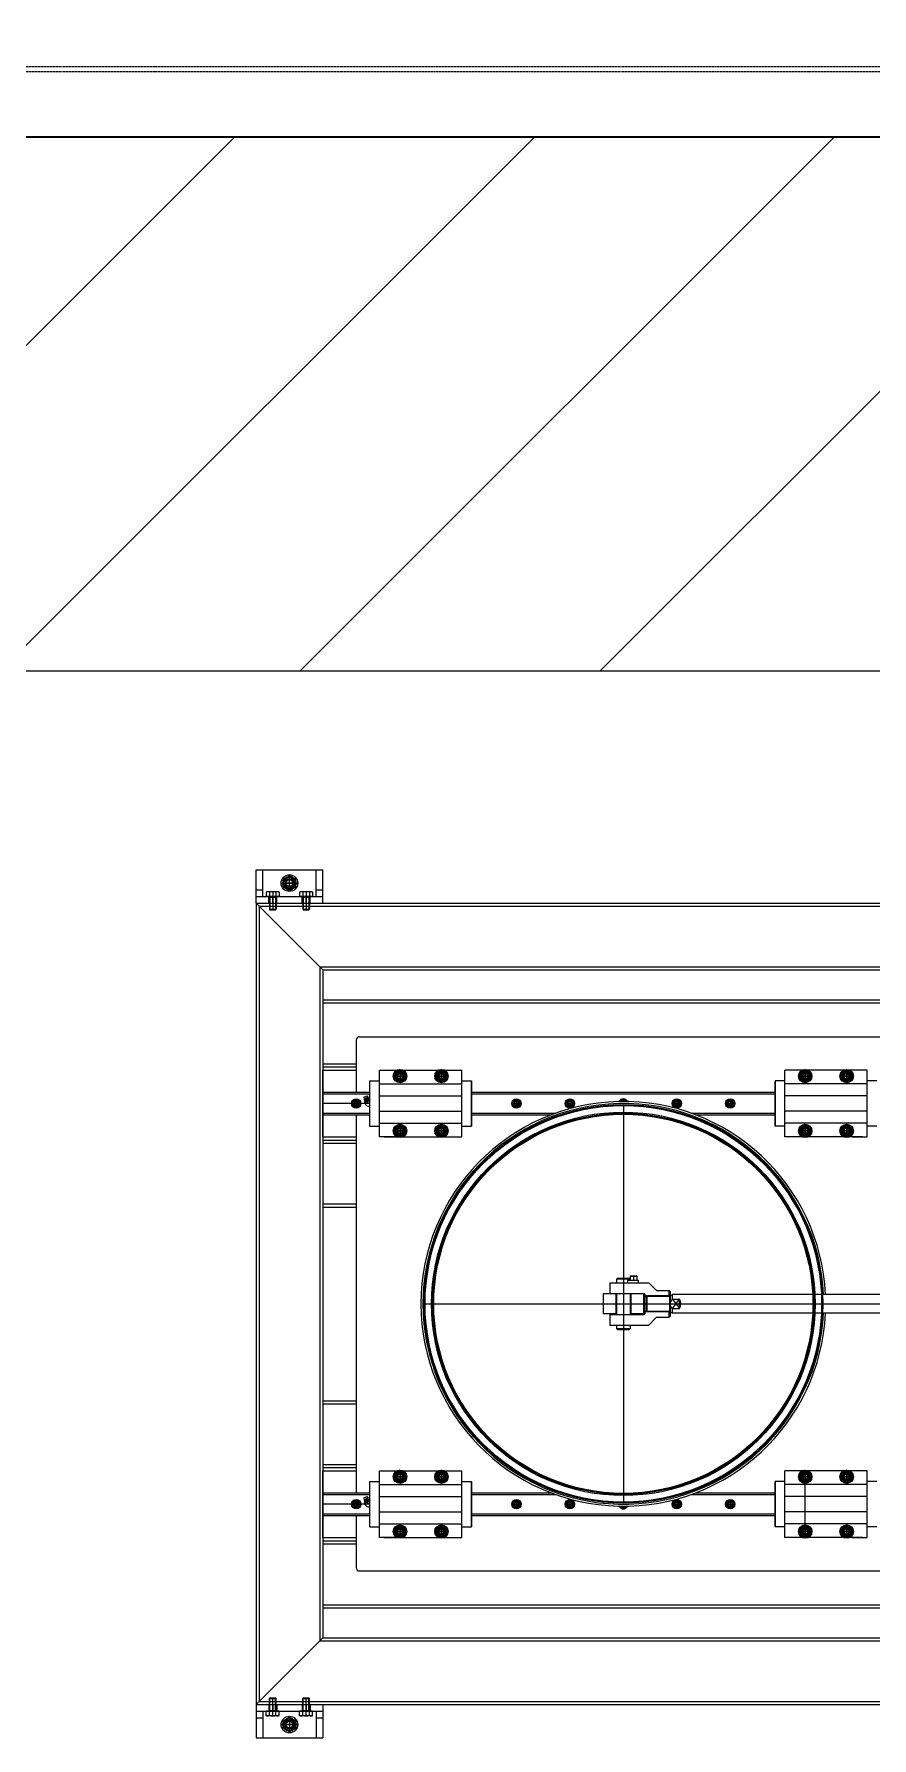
# Model space of a CAD drawing. Header units: millimetres. Extents: x 4133871 to 4440428, y -545651 to -495191.
# Drawn here: x 4156087 to 4157341, y -518444 to -515893 of the extents above; entities that cross this region are included whole.
import ezdxf

# ---------------------------------------------------------------- set-up
doc = ezdxf.new("R2010")
doc.units = ezdxf.units.MM
doc.header["$LTSCALE"] = 60
doc.linetypes.add('HIDDEN', pattern=[0.375, 0.25, -0.125])
doc.layers.add('1', color=7, linetype='Continuous')
doc.layers.add('EQUIPMENT', color=6, linetype='Continuous')

# ---------------------------------------------------------------- blocks, each defined once
blk = doc.blocks.new('EQ')
at = {"layer": 'EQUIPMENT', "color": 253}
for p, q in [((-12255, 20006.5), (-12155, 20006.5)), ((-12255, 19956.5), (-12255, 20006.5)), ((-12245, 19966.5), (-12245, 20006.5)), ((-12165, 19966.5), (-12165, 20006.5)), ((-12155, 19956.5), (-12155, 20006.5)), ((-12255, 19976.5), (-12245, 19976.5)), ((-12217.5, 19986.5), (-12192.5, 19986.5)), ((-12194, 19986.5), (-12216, 19986.5)), ((-12215, 19986.5), (-12195, 19986.5)), ((-12205, 19997.5, 0), (-12214.5, 19992, 0)), ((-12214.5, 19992, 0), (-12214.5, 19981, 0)), ((-12195.5, 19986.5), (-12214.5, 19986.5)), ((-12214.5, 19981, 0), (-12205, 19975.5, 0)), ((-12212, 19986.5), (-12198, 19986.5)), ((-12205, 19974), (-12205, 19999)), ((-12205, 19975.5), (-12205, 19997.5)), ((-12195.5, 19992, 0), (-12205, 19997.5, 0)), ((-12205, 19976.5), (-12205, 19996.5)), ((-12205, 19976.5), (-12205, 19996.5)), ((-12205, 19977), (-12205, 19996)), ((-12205, 19979.5), (-12205, 19993.5)), ((-12205, 19975.5, 0), (-12195.5, 19981, 0)), ((-12195.5, 19981, 0), (-12195.5, 19992, 0)), ((-12165, 19976.5), (-12155, 19976.5)), ((-12255, 19966.5), (-12155, 19966.5)), ((-12255, 19956.5), (-8955, 19956.5)), ((-12255, 19956.5), (-12255, 18756.5)), ((-12255, 19956.5), (-12155, 19856.5)), ((-12255, 19956.5), (-12155, 19956.5)), ((-12250.5, 19952), (-11155, 19952)), ((-12250.5, 19952), (-12250.5, 18761)), ((-12238.5, 19973.5), (-12239.8, 19972.7)), ((-12239.8, 19972.7), (-12239.8, 19966.5)), ((-12220.2, 19966.5), (-12239.8, 19966.5)), ((-12221.5, 19973.5), (-12238.5, 19973.5)), ((-12236, 19956.5), (-12236, 19966.5)), ((-12235, 19966.5), (-12235, 19947.3)), ((-12234.2, 19965.2), (-12235, 19966.5)), ((-12235, 19965.2), (-12225, 19965.2)), ((-12235, 19956.5), (-12235, 19952)), ((-12234.9, 19972.7), (-12234.9, 19966.5)), ((-12234.2, 19965.2), (-12234.2, 19946.5)), ((-12234.2, 19956.5), (-12234.2, 19952)), ((-12230, 19973.5), (-12230, 19946.5)), ((-12230, 19956.5), (-12230, 19966.5)), ((-12230, 19956.5), (-12230, 19952)), ((-12225.8, 19965.2), (-12225.8, 19946.5)), ((-12225.8, 19956.5), (-12225.8, 19952)), ((-12225.7, 19965.2), (-12225, 19966.5)), ((-12225.1, 19972.7), (-12225.1, 19966.5)), ((-12225, 19966.5), (-12225, 19947.3)), ((-12225, 19962.1), (-12225, 19962.1)), ((-12225, 19956.5), (-12225, 19952)), ((-12225, 19955.4), (-12225, 19955.4)), ((-12224, 19956.5), (-12224, 19966.5)), ((-12221.5, 19973.5), (-12220.2, 19972.7)), ((-12220.2, 19972.7), (-12220.2, 19966.5)), ((-12188.5, 19973.5), (-12189.8, 19972.7)), ((-12189.8, 19972.7), (-12189.8, 19966.5)), ((-12170.2, 19966.5), (-12189.8, 19966.5)), ((-12171.5, 19973.5), (-12188.5, 19973.5)), ((-12186, 19956.5), (-12186, 19966.5)), ((-12185, 19966.5), (-12185, 19947.3)), ((-12184.2, 19965.2), (-12185, 19966.5)), ((-12185, 19965.2), (-12175, 19965.2)), ((-12185, 19956.5), (-12185, 19952)), ((-12184.9, 19972.7), (-12184.9, 19966.5)), ((-12184.2, 19965.2), (-12184.2, 19946.5)), ((-12184.2, 19956.5), (-12184.2, 19952)), ((-12180, 19973.5), (-12180, 19946.5)), ((-12180, 19956.5), (-12180, 19966.5)), ((-12180, 19956.5), (-12180, 19952)), ((-12175.8, 19965.2), (-12175.8, 19946.5)), ((-12175.8, 19956.5), (-12175.8, 19952)), ((-12175.7, 19965.2), (-12175, 19966.5)), ((-12175.1, 19972.7), (-12175.1, 19966.5)), ((-12175, 19966.5), (-12175, 19947.3)), ((-12175, 19962.1), (-12175, 19962.1)), ((-12175, 19956.5), (-12175, 19952)), ((-12175, 19955.4), (-12175, 19955.4)), ((-12174, 19956.5), (-12174, 19966.5)), ((-12171.5, 19973.5), (-12170.2, 19972.7)), ((-12170.2, 19972.7), (-12170.2, 19966.5)), ((-12235, 19947.3), (-12234.2, 19946.5)), ((-12235, 19947.3), (-12225, 19947.3)), ((-12234.2, 19946.5), (-12225.8, 19946.5)), ((-12225, 19947.3), (-12225.8, 19946.5)), ((-12185, 19947.3), (-12184.2, 19946.5)), ((-12185, 19947.3), (-12175, 19947.3)), ((-12184.2, 19946.5), (-12175.8, 19946.5)), ((-12175, 19947.3), (-12175.8, 19946.5)), ((-12159.5, 19861), (-11155, 19861)), ((-12159.5, 19861), (-12159.5, 18852)), ((-12155, 19856.5), (-11155, 19856.5)), ((-12155, 19856.5), (-12155, 18856.5)), ((-12155, 19811.5), (-11145, 19811.5)), ((-12155, 19807), (-11145, 19807)), ((-12105, 19751.5), (-12105, 19673.5)), ((-12100, 19756.5), (-11310, 19756.5)), ((-12155, 19716), (-12105, 19716)), ((-12155, 19711.5), (-12105, 19711.5)), ((-12155, 19606.5), (-12155, 19706.5)), ((-12155, 19706.5), (-12105, 19706.5)), ((-12069.9, 19706.5), (-11946.9, 19706.5)), ((-12069.9, 19606.5), (-12069.9, 19706.5)), ((-12049.4, 19697.5), (-12029.4, 19697.5)), ((-12047.9, 19697.5), (-12030.9, 19697.5)), ((-12032.9, 19697.5), (-12045.9, 19697.5)), ((-12044.4, 19697.5), (-12034.4, 19697.5)), ((-12041.7, 19701.5), (-12044, 19697.5)), ((-12044, 19697.5), (-12041.7, 19693.5)), ((-12037.1, 19701.5), (-12041.7, 19701.5)), ((-12039.4, 19687.5), (-12039.4, 19707.5)), ((-12039.4, 19689), (-12039.4, 19706)), ((-12039.4, 19704), (-12039.4, 19691)), ((-12039.4, 19702.5), (-12039.4, 19692.5)), ((-12034.8, 19697.5), (-12037.1, 19701.5)), ((-12037.1, 19693.5), (-12034.8, 19697.5)), ((-11987.4, 19697.5), (-11967.4, 19697.5)), ((-11985.9, 19697.5), (-11968.9, 19697.5)), ((-11970.9, 19697.5), (-11983.9, 19697.5)), ((-11982.4, 19697.5), (-11972.4, 19697.5)), ((-11979.7, 19701.5), (-11982, 19697.5)), ((-11982, 19697.5), (-11979.7, 19693.5)), ((-11975.1, 19701.5), (-11979.7, 19701.5)), ((-11977.4, 19687.5), (-11977.4, 19707.5)), ((-11977.4, 19689), (-11977.4, 19706)), ((-11977.4, 19704), (-11977.4, 19691)), ((-11977.4, 19702.5), (-11977.4, 19692.5)), ((-11972.8, 19697.5), (-11975.1, 19701.5)), ((-11975.1, 19693.5), (-11972.8, 19697.5)), ((-11946.9, 19606.5), (-11946.9, 19706.5)), ((-11340.1, 19706.5), (-11463.1, 19706.5)), ((-11463.1, 19606.5), (-11463.1, 19706.5)), ((-11442.6, 19697.5), (-11422.6, 19697.5)), ((-11441.1, 19697.5), (-11424.1, 19697.5)), ((-11426.1, 19697.5), (-11439.1, 19697.5)), ((-11437.6, 19697.5), (-11427.6, 19697.5)), ((-11434.9, 19701.5), (-11437.2, 19697.5)), ((-11437.2, 19697.5), (-11434.9, 19693.5)), ((-11430.3, 19701.5), (-11434.9, 19701.5)), ((-11432.6, 19687.5), (-11432.6, 19707.5)), ((-11432.6, 19689), (-11432.6, 19706)), ((-11432.6, 19704), (-11432.6, 19691)), ((-11432.6, 19702.5), (-11432.6, 19692.5)), ((-11428, 19697.5), (-11430.3, 19701.5)), ((-11430.3, 19693.5), (-11428, 19697.5)), ((-11380.6, 19697.5), (-11360.6, 19697.5)), ((-11379.1, 19697.5), (-11362.1, 19697.5)), ((-11364.1, 19697.5), (-11377.1, 19697.5)), ((-11375.6, 19697.5), (-11365.6, 19697.5)), ((-11372.9, 19701.5), (-11375.2, 19697.5)), ((-11375.2, 19697.5), (-11372.9, 19693.5)), ((-11368.3, 19701.5), (-11372.9, 19701.5)), ((-11370.6, 19687.5), (-11370.6, 19707.5)), ((-11370.6, 19689), (-11370.6, 19706)), ((-11370.6, 19704), (-11370.6, 19691)), ((-11370.6, 19702.5), (-11370.6, 19692.5)), ((-11366, 19697.5), (-11368.3, 19701.5)), ((-11368.3, 19693.5), (-11366, 19697.5)), ((-11340.1, 19606.5), (-11340.1, 19706.5)), ((-12155, 19673.5), (-12084.4, 19673.5)), ((-12155, 19670.8), (-12084.4, 19670.8)), ((-12084.4, 19690.5), (-12069.9, 19690.5)), ((-12084.4, 19622.5), (-12084.4, 19690.5)), ((-12069.9, 19686), (-11946.9, 19686)), ((-12041.7, 19693.5), (-12037.1, 19693.5)), ((-12039.4, 19689), (-12039.4, 19691)), ((-11979.7, 19693.5), (-11975.1, 19693.5)), ((-11977.4, 19689), (-11977.4, 19691)), ((-11946.9, 19690.5), (-11932.4, 19690.5)), ((-11932.4, 19690.5), (-11932.4, 19622.5)), ((-11932.4, 19622.5), (-11932.4, 19690.5)), ((-11932.4, 19673.5), (-11477.6, 19673.5)), ((-11932.4, 19670.8), (-11477.6, 19670.8)), ((-11477.6, 19690.5), (-11477.6, 19622.5)), ((-11477.6, 19622.5), (-11477.6, 19690.5)), ((-11463.1, 19690.5), (-11477.6, 19690.5)), ((-11340.1, 19686), (-11463.1, 19686)), ((-11434.9, 19693.5), (-11430.3, 19693.5)), ((-11432.6, 19689), (-11432.6, 19691)), ((-11372.9, 19693.5), (-11368.3, 19693.5)), ((-11370.6, 19689), (-11370.6, 19691)), ((-11325.6, 19690.5), (-11340.1, 19690.5)), ((-12084.4, 19656.5), (-12155, 19656.5)), ((-12111.5, 19656.5), (-12098.5, 19656.5)), ((-12105, 19660), (-12108, 19658.2)), ((-12108, 19658.2), (-12108, 19654.8)), ((-12108, 19654.8), (-12105, 19653)), ((-12105, 19663.5), (-12105, 19649.5)), ((-12105, 19663), (-12105, 19650)), ((-12102, 19658.2), (-12105, 19660)), ((-12105, 19653), (-12102, 19654.8)), ((-12102, 19654.8), (-12102, 19658.2)), ((-12093.4, 19666), (-12089, 19667.8)), ((-12093.4, 19666), (-12093.2, 19663.2)), ((-12093.2, 19663.2), (-12087.1, 19665.7)), ((-12092.5, 19659.5), (-12092.1, 19658.5)), ((-12092.5, 19659.5), (-12092.1, 19658.5)), ((-12092.3, 19660.2), (-12085.7, 19662.9)), ((-12092.1, 19661.8), (-12086.9, 19663.9)), ((-12090.7, 19654.5), (-12092.1, 19658.5)), ((-12092.1, 19658.5), (-12091.3, 19658.1)), ((-12090.4, 19658.5), (-12091.3, 19658.1)), ((-12091.2, 19666.9), (-12086.9, 19656.5)), ((-12090.9, 19660.8), (-12090, 19658.7)), ((-12090.4, 19658.5), (-12084.9, 19660.8)), ((-12089, 19667.8), (-12087.1, 19665.7)), ((-12087.2, 19652.5), (-12084.4, 19652.5)), ((-12087.1, 19662.3), (-12086.2, 19660.2)), ((-12084.4, 19656.5, 92807.8), (-12086.9, 19656.5, 92807.8)), ((-12085.6, 19660.5), (-12084.4, 19660.5)), ((-12085, 19662.5), (-12084.6, 19661.5)), ((-12084.6, 19661.5), (-12084.9, 19660.8)), ((-12069.9, 19668), (-11946.9, 19668)), ((-12069.9, 19645), (-11946.9, 19645)), ((-11871.5, 19656.5), (-11858.5, 19656.5)), ((-11865, 19660), (-11868, 19658.2)), ((-11868, 19658.2), (-11868, 19654.8)), ((-11868, 19654.8), (-11865, 19653)), ((-11865, 19663.5), (-11865, 19649.5)), ((-11865, 19663), (-11865, 19650)), ((-11862, 19658.2), (-11865, 19660)), ((-11865, 19653), (-11862, 19654.8)), ((-11862, 19654.8), (-11862, 19658.2)), ((-11791.5, 19656.5), (-11778.5, 19656.5)), ((-11785, 19660), (-11788, 19658.2)), ((-11788, 19658.2), (-11788, 19654.8)), ((-11788, 19654.8), (-11785, 19653)), ((-11785, 19663.5), (-11785, 19649.5)), ((-11785, 19663), (-11785, 19650)), ((-11782, 19658.2), (-11785, 19660)), ((-11785, 19653), (-11782, 19654.8)), ((-11782, 19654.8), (-11782, 19658.2)), ((-11705, 19663.5), (-11705, 19661.5)), ((-11705, 19663), (-11705, 19659.5)), ((-11705, 19655), (-11705, 19058)), ((-11631.5, 19656.5), (-11618.5, 19656.5)), ((-11625, 19660), (-11628, 19658.2)), ((-11628, 19658.2), (-11628, 19654.8)), ((-11628, 19654.8), (-11625, 19653)), ((-11625, 19663.5), (-11625, 19649.5)), ((-11625, 19663), (-11625, 19650)), ((-11622, 19658.2), (-11625, 19660)), ((-11625, 19653), (-11622, 19654.8)), ((-11622, 19654.8), (-11622, 19658.2)), ((-11551.5, 19656.5), (-11538.5, 19656.5)), ((-11545, 19660), (-11548, 19658.2)), ((-11548, 19658.2), (-11548, 19654.8)), ((-11548, 19654.8), (-11545, 19653)), ((-11545, 19663.5), (-11545, 19649.5)), ((-11545, 19663), (-11545, 19650)), ((-11542, 19658.2), (-11545, 19660)), ((-11545, 19653), (-11542, 19654.8)), ((-11542, 19654.8), (-11542, 19658.2)), ((-11340.1, 19668), (-11463.1, 19668)), ((-11340.1, 19645), (-11463.1, 19645)), ((-12155, 19642.2), (-12084.4, 19642.2)), ((-12155, 19639.5), (-12084.4, 19639.5)), ((-12105, 19639.5), (-12105, 19073.5)), ((-12084.4, 19622.5), (-12069.9, 19622.5)), ((-12069.9, 19627), (-11946.9, 19627)), ((-12041.7, 19619.5), (-12044, 19615.5)), ((-12037.1, 19619.5), (-12041.7, 19619.5)), ((-12039.4, 19605.5), (-12039.4, 19625.5)), ((-12039.4, 19607), (-12039.4, 19624)), ((-12039.4, 19622), (-12039.4, 19609)), ((-12039.4, 19620.5), (-12039.4, 19610.5)), ((-12034.8, 19615.5), (-12037.1, 19619.5)), ((-11979.7, 19619.5), (-11982, 19615.5)), ((-11975.1, 19619.5), (-11979.7, 19619.5)), ((-11977.4, 19605.5), (-11977.4, 19625.5)), ((-11977.4, 19607), (-11977.4, 19624)), ((-11977.4, 19622), (-11977.4, 19609)), ((-11977.4, 19620.5), (-11977.4, 19610.5)), ((-11972.8, 19615.5), (-11975.1, 19619.5)), ((-11946.9, 19622.5), (-11932.4, 19622.5)), ((-11932.4, 19642.2), (-11805.9, 19642.2)), ((-11932.4, 19639.5), (-11813.3, 19639.5)), ((-11604.1, 19642.2), (-11477.6, 19642.2)), ((-11596.7, 19639.5), (-11477.6, 19639.5)), ((-11463.1, 19622.5), (-11477.6, 19622.5)), ((-11340.1, 19627), (-11463.1, 19627)), ((-11434.9, 19619.5), (-11437.2, 19615.5)), ((-11430.3, 19619.5), (-11434.9, 19619.5)), ((-11432.6, 19605.5), (-11432.6, 19625.5)), ((-11432.6, 19607), (-11432.6, 19624)), ((-11432.6, 19622), (-11432.6, 19609)), ((-11432.6, 19620.5), (-11432.6, 19610.5)), ((-11428, 19615.5), (-11430.3, 19619.5)), ((-11372.9, 19619.5), (-11375.2, 19615.5)), ((-11368.3, 19619.5), (-11372.9, 19619.5)), ((-11370.6, 19605.5), (-11370.6, 19625.5)), ((-11370.6, 19607), (-11370.6, 19624)), ((-11370.6, 19622), (-11370.6, 19609)), ((-11370.6, 19620.5), (-11370.6, 19610.5)), ((-11366, 19615.5), (-11368.3, 19619.5)), ((-11325.6, 19622.5), (-11340.1, 19622.5)), ((-12155, 19606.5), (-12105, 19606.5)), ((-12155, 19601.5), (-12105, 19601.5)), ((-12155, 19597), (-12105, 19597)), ((-12047.4, 19606.5), (-12069.9, 19606.5)), ((-12063.1, 19606.5), (-11946.9, 19606.5)), ((-12049.4, 19615.5), (-12029.4, 19615.5)), ((-12047.9, 19615.5), (-12030.9, 19615.5)), ((-12032.9, 19615.5), (-12045.9, 19615.5)), ((-12044.4, 19615.5), (-12034.4, 19615.5)), ((-12044, 19615.5), (-12041.7, 19611.5)), ((-12041.7, 19611.5), (-12037.1, 19611.5)), ((-12039.4, 19607), (-12039.4, 19609)), ((-12037.1, 19611.5), (-12034.8, 19615.5)), ((-11987.4, 19615.5), (-11967.4, 19615.5)), ((-11985.9, 19615.5), (-11968.9, 19615.5)), ((-11970.9, 19615.5), (-11983.9, 19615.5)), ((-11982.4, 19615.5), (-11972.4, 19615.5)), ((-11982, 19615.5), (-11979.7, 19611.5)), ((-11979.7, 19611.5), (-11975.1, 19611.5)), ((-11977.4, 19607), (-11977.4, 19609)), ((-11975.1, 19611.5), (-11972.8, 19615.5)), ((-11346.9, 19606.5), (-11463.1, 19606.5)), ((-11442.6, 19615.5), (-11422.6, 19615.5)), ((-11441.1, 19615.5), (-11424.1, 19615.5)), ((-11426.1, 19615.5), (-11439.1, 19615.5)), ((-11437.6, 19615.5), (-11427.6, 19615.5)), ((-11437.2, 19615.5), (-11434.9, 19611.5)), ((-11434.9, 19611.5), (-11430.3, 19611.5)), ((-11432.6, 19607), (-11432.6, 19609)), ((-11430.3, 19611.5), (-11428, 19615.5)), ((-11380.6, 19615.5), (-11360.6, 19615.5)), ((-11379.1, 19615.5), (-11362.1, 19615.5)), ((-11364.1, 19615.5), (-11377.1, 19615.5)), ((-11375.6, 19615.5), (-11365.6, 19615.5)), ((-11375.2, 19615.5), (-11372.9, 19611.5)), ((-11372.9, 19611.5), (-11368.3, 19611.5)), ((-11370.6, 19607), (-11370.6, 19609)), ((-11368.3, 19611.5), (-11366, 19615.5)), ((-11362.6, 19606.5), (-11340.1, 19606.5)), ((-12155, 19506), (-12105, 19506)), ((-12155, 19501.5), (-12105, 19501.5)), ((-11715, 19393.2), (-11713.5, 19394.7)), ((-11715, 19393.2), (-11715, 19388.2)), ((-11695, 19393.2), (-11715, 19393.2)), ((-11713.5, 19394.7), (-11696.5, 19394.7)), ((-11705, 19394.7), (-11705, 19318.2)), ((-11699, 19392.2), (-11683, 19392.2)), ((-11699, 19392.2), (-11699, 19388.2)), ((-11696.5, 19394.7), (-11695, 19393.2)), ((-11695, 19397.8), (-11694.3, 19398.2)), ((-11695, 19397.8), (-11695, 19392.2)), ((-11695, 19397.8), (-11685, 19397.8)), ((-11695, 19393.2), (-11695, 19392.2)), ((-11694.3, 19398.2), (-11685.7, 19398.2)), ((-11690, 19398.2), (-11690, 19392.2)), ((-11685, 19397.8), (-11685.7, 19398.2)), ((-11685, 19397.8), (-11685, 19392.2)), ((-11683, 19392.2), (-11683, 19388.2)), ((-11735, 19371.5), (-11735, 19341.5)), ((-11715, 19371.5), (-11735, 19371.5)), ((-11725, 19388.2), (-11725, 19372.2)), ((-11725, 19388.2), (-11667, 19388.2)), ((-11725, 19372.2), (-11674, 19372.2)), ((-11716, 19371.5), (-11716, 19341.5)), ((-11715, 19372.2), (-11715, 19340.7)), ((-11695, 19372.2), (-11695, 19340.7)), ((-11675, 19371.5), (-11695, 19371.5)), ((-11694, 19371.5), (-11694, 19341.5)), ((-11675, 19371.5), (-11675, 19341.5)), ((-11673, 19371.2), (-11674, 19372.2)), ((-11673, 19371.2), (-11673, 19341.7)), ((-11635, 19368.5), (-11673, 19368.5)), ((-11635.4, 19367.7), (-11673, 19367.7)), ((-11670, 19367.7), (-11669.2, 19368.5)), ((-11670, 19345.2), (-11670, 19367.7)), ((-11669.2, 19344.5), (-11669.2, 19368.5)), ((-11667, 19388.2), (-11655.2, 19376.5)), ((-11655.2, 19376.5), (-11636.5, 19376.5)), ((-11636.5, 19376.5), (-11635, 19375)), ((-11636.5, 19368.5), (-11636.5, 19376.5)), ((-11635.4, 19367.7), (-11635, 19368.5)), ((-11635.4, 19345.2), (-11635.4, 19367.7)), ((-11635, 19375), (-11635, 19338)), ((-11635, 19368.5), (-11631.5, 19370.5)), ((-11635, 19344.5), (-11635, 19368.5)), ((-11142.5, 19370.5), (-11631.5, 19370.5)), ((-11631.5, 19363.7), (-11631.5, 19370.5)), ((-12003.5, 19356.5), (-11406.5, 19356.5)), ((-11715, 19341.5), (-11735, 19341.5)), ((-11725, 19340.7), (-11674, 19340.7)), ((-11725, 19340.7), (-11725, 19324.7)), ((-11675, 19341.5), (-11695, 19341.5)), ((-11674, 19340.7), (-11673, 19341.7)), ((-11635.4, 19345.2), (-11673, 19345.2)), ((-11635, 19344.5), (-11673, 19344.5)), ((-11670, 19356.5), (-11142.5, 19356.5)), ((-11670, 19345.2), (-11669.2, 19344.5)), ((-11636.5, 19336.5), (-11636.5, 19344.5)), ((-11635, 19344.5), (-11635.4, 19345.2)), ((-11635, 19344.5), (-11631.5, 19342.5)), ((-11631.5, 19363.7), (-11621, 19363.7)), ((-11631.5, 19349.3), (-11621, 19363.7)), ((-11631.5, 19363.7), (-11621, 19349.3)), ((-11631.5, 19342.5), (-11631.5, 19349.3)), ((-11631.5, 19349.3), (-11621, 19349.3)), ((-11142.5, 19342.5), (-11631.5, 19342.5)), ((-11621, 19349.3), (-11621, 19363.7)), ((-11725, 19324.7), (-11667, 19324.7)), ((-11715, 19324.7), (-11715, 19319.7)), ((-11715, 19319.7), (-11713.5, 19318.2)), ((-11715, 19319.7), (-11695, 19319.7)), ((-11713.5, 19318.2), (-11696.5, 19318.2)), ((-11696.5, 19318.2), (-11695, 19319.7)), ((-11695, 19324.7), (-11695, 19319.7)), ((-11667, 19324.7), (-11655.2, 19336.5)), ((-11655.2, 19336.5), (-11636.5, 19336.5)), ((-11635, 19338), (-11636.5, 19336.5)), ((-12155, 19211.5), (-12105, 19211.5)), ((-12155, 19207), (-12105, 19207)), ((-12155, 19116), (-12105, 19116)), ((-12155, 19111.5), (-12105, 19111.5)), ((-12155, 19006.5), (-12155, 19106.5)), ((-12155, 19106.5), (-12105, 19106.5)), ((-12084.4, 19090.5), (-12069.9, 19090.5)), ((-12084.4, 19022.5), (-12084.4, 19090.5)), ((-12069.9, 19106.5), (-11946.9, 19106.5)), ((-12069.9, 19006.5), (-12069.9, 19106.5)), ((-12069.9, 19086), (-11946.9, 19086)), ((-12049.4, 19097.5), (-12029.4, 19097.5)), ((-12047.9, 19097.5), (-12030.9, 19097.5)), ((-12032.9, 19097.5), (-12045.9, 19097.5)), ((-12044.4, 19097.5), (-12034.4, 19097.5)), ((-12041.7, 19101.5), (-12044, 19097.5)), ((-12044, 19097.5), (-12041.7, 19093.5)), ((-12037.1, 19101.5), (-12041.7, 19101.5)), ((-12041.7, 19093.5), (-12037.1, 19093.5)), ((-12039.4, 19087.5), (-12039.4, 19107.5)), ((-12039.4, 19089), (-12039.4, 19106)), ((-12039.4, 19104), (-12039.4, 19091)), ((-12039.4, 19102.5), (-12039.4, 19092.5)), ((-12039.4, 19089), (-12039.4, 19091)), ((-12034.8, 19097.5), (-12037.1, 19101.5)), ((-12037.1, 19093.5), (-12034.8, 19097.5)), ((-11987.4, 19097.5), (-11967.4, 19097.5)), ((-11985.9, 19097.5), (-11968.9, 19097.5)), ((-11970.9, 19097.5), (-11983.9, 19097.5)), ((-11982.4, 19097.5), (-11972.4, 19097.5)), ((-11979.7, 19101.5), (-11982, 19097.5)), ((-11982, 19097.5), (-11979.7, 19093.5)), ((-11975.1, 19101.5), (-11979.7, 19101.5)), ((-11979.7, 19093.5), (-11975.1, 19093.5)), ((-11977.4, 19087.5), (-11977.4, 19107.5)), ((-11977.4, 19089), (-11977.4, 19106)), ((-11977.4, 19104), (-11977.4, 19091)), ((-11977.4, 19102.5), (-11977.4, 19092.5)), ((-11977.4, 19089), (-11977.4, 19091)), ((-11972.8, 19097.5), (-11975.1, 19101.5)), ((-11975.1, 19093.5), (-11972.8, 19097.5)), ((-11946.9, 19006.5), (-11946.9, 19106.5)), ((-11946.9, 19090.5), (-11932.4, 19090.5)), ((-11932.4, 19090.5), (-11932.4, 19022.5)), ((-11932.4, 19022.5), (-11932.4, 19090.5)), ((-11477.6, 19090.5), (-11477.6, 19022.5)), ((-11477.6, 19022.5), (-11477.6, 19090.5)), ((-11463.1, 19090.5), (-11477.6, 19090.5)), ((-11340.1, 19106.5), (-11463.1, 19106.5)), ((-11463.1, 19006.5), (-11463.1, 19106.5)), ((-11340.1, 19086), (-11463.1, 19086)), ((-11442.6, 19097.5), (-11422.6, 19097.5)), ((-11441.1, 19097.5), (-11424.1, 19097.5)), ((-11426.1, 19097.5), (-11439.1, 19097.5)), ((-11437.6, 19097.5), (-11427.6, 19097.5)), ((-11434.9, 19101.5), (-11437.2, 19097.5)), ((-11437.2, 19097.5), (-11434.9, 19093.5)), ((-11430.3, 19101.5), (-11434.9, 19101.5)), ((-11434.9, 19093.5), (-11430.3, 19093.5)), ((-11432.6, 19087.5), (-11432.6, 19107.5)), ((-11432.6, 19089), (-11432.6, 19106)), ((-11432.6, 19104), (-11432.6, 19091)), ((-11432.6, 19102.5), (-11432.6, 19092.5)), ((-11432.6, 19015.5), (-11432.6, 19097.5)), ((-11432.6, 19089), (-11432.6, 19091)), ((-11428, 19097.5), (-11430.3, 19101.5)), ((-11430.3, 19093.5), (-11428, 19097.5)), ((-11380.6, 19097.5), (-11360.6, 19097.5)), ((-11379.1, 19097.5), (-11362.1, 19097.5)), ((-11364.1, 19097.5), (-11377.1, 19097.5)), ((-11375.6, 19097.5), (-11365.6, 19097.5)), ((-11372.9, 19101.5), (-11375.2, 19097.5)), ((-11375.2, 19097.5), (-11372.9, 19093.5)), ((-11368.3, 19101.5), (-11372.9, 19101.5)), ((-11372.9, 19093.5), (-11368.3, 19093.5)), ((-11370.6, 19087.5), (-11370.6, 19107.5)), ((-11370.6, 19089), (-11370.6, 19106)), ((-11370.6, 19104), (-11370.6, 19091)), ((-11370.6, 19102.5), (-11370.6, 19092.5)), ((-11370.6, 19089), (-11370.6, 19091)), ((-11366, 19097.5), (-11368.3, 19101.5)), ((-11368.3, 19093.5), (-11366, 19097.5)), ((-11340.1, 19006.5), (-11340.1, 19106.5)), ((-11325.6, 19090.5), (-11340.1, 19090.5)), ((-12155, 19073.5), (-12084.4, 19073.5)), ((-12155, 19070.8), (-12084.4, 19070.8)), ((-12105, 19060), (-12108, 19058.2)), ((-12108, 19058.2), (-12108, 19054.8)), ((-12105, 19063.5), (-12105, 19049.5)), ((-12105, 19063), (-12105, 19050)), ((-12102, 19058.2), (-12105, 19060)), ((-12102, 19054.8), (-12102, 19058.2)), ((-12093.4, 19066), (-12089, 19067.8)), ((-12093.4, 19066), (-12093.2, 19063.2)), ((-12093.2, 19063.2), (-12087.1, 19065.7)), ((-12092.5, 19059.5), (-12092.1, 19058.5)), ((-12092.5, 19059.5), (-12092.1, 19058.5)), ((-12092.3, 19060.2), (-12085.7, 19062.9)), ((-12092.1, 19061.8), (-12086.9, 19063.9)), ((-12090.7, 19054.5), (-12092.1, 19058.5)), ((-12092.1, 19058.5), (-12091.3, 19058.1)), ((-12090.4, 19058.5), (-12091.3, 19058.1)), ((-12091.2, 19066.9), (-12086.9, 19056.5)), ((-12090.9, 19060.8), (-12090, 19058.7)), ((-12090.4, 19058.5), (-12084.9, 19060.8)), ((-12089, 19067.8), (-12087.1, 19065.7)), ((-12087.1, 19062.3), (-12086.2, 19060.2)), ((-12085.6, 19060.5), (-12084.4, 19060.5)), ((-12085, 19062.5), (-12084.6, 19061.5)), ((-12084.6, 19061.5), (-12084.9, 19060.8)), ((-12069.9, 19068), (-11946.9, 19068)), ((-11932.4, 19073.5), (-11813.3, 19073.5)), ((-11932.4, 19070.8), (-11805.9, 19070.8)), ((-11865, 19060), (-11868, 19058.2)), ((-11868, 19058.2), (-11868, 19054.8)), ((-11865, 19063.5), (-11865, 19049.5)), ((-11865, 19063), (-11865, 19050)), ((-11862, 19058.2), (-11865, 19060)), ((-11862, 19054.8), (-11862, 19058.2)), ((-11785, 19060), (-11788, 19058.2)), ((-11788, 19058.2), (-11788, 19054.8)), ((-11785, 19063.5), (-11785, 19049.5)), ((-11785, 19063), (-11785, 19050)), ((-11782, 19058.2), (-11785, 19060)), ((-11782, 19054.8), (-11782, 19058.2)), ((-11625, 19060), (-11628, 19058.2)), ((-11628, 19058.2), (-11628, 19054.8)), ((-11625, 19063.5), (-11625, 19049.5)), ((-11625, 19063), (-11625, 19050)), ((-11622, 19058.2), (-11625, 19060)), ((-11622, 19054.8), (-11622, 19058.2)), ((-11604.1, 19070.8), (-11477.6, 19070.8)), ((-11596.7, 19073.5), (-11477.6, 19073.5)), ((-11545, 19060), (-11548, 19058.2)), ((-11548, 19058.2), (-11548, 19054.8)), ((-11545, 19063.5), (-11545, 19049.5)), ((-11545, 19063), (-11545, 19050)), ((-11542, 19058.2), (-11545, 19060)), ((-11542, 19054.8), (-11542, 19058.2)), ((-11340.1, 19068), (-11463.1, 19068)), ((-12084.4, 19056.5), (-12155, 19056.5)), ((-12155, 19042.2), (-12084.4, 19042.2)), ((-12155, 19039.5), (-12084.4, 19039.5)), ((-12111.5, 19056.5), (-12098.5, 19056.5)), ((-12108, 19054.8), (-12105, 19053)), ((-12105, 19053), (-12102, 19054.8)), ((-12105, 19039.5), (-12105, 18961.5)), ((-12087.2, 19052.5), (-12084.4, 19052.5)), ((-12084.4, 19056.5, 92807.8), (-12086.9, 19056.5, 92807.8)), ((-12069.9, 19045), (-11946.9, 19045)), ((-11932.4, 19042.2), (-11477.6, 19042.2)), ((-11932.4, 19039.5), (-11477.6, 19039.5)), ((-11871.5, 19056.5), (-11858.5, 19056.5)), ((-11868, 19054.8), (-11865, 19053)), ((-11865, 19053), (-11862, 19054.8)), ((-11791.5, 19056.5), (-11778.5, 19056.5)), ((-11788, 19054.8), (-11785, 19053)), ((-11785, 19053), (-11782, 19054.8)), ((-11705, 19053.5), (-11705, 19049.5)), ((-11705, 19053.5), (-11705, 19050)), ((-11631.5, 19056.5), (-11618.5, 19056.5)), ((-11628, 19054.8), (-11625, 19053)), ((-11625, 19053), (-11622, 19054.8)), ((-11551.5, 19056.5), (-11538.5, 19056.5)), ((-11548, 19054.8), (-11545, 19053)), ((-11545, 19053), (-11542, 19054.8)), ((-11340.1, 19045), (-11463.1, 19045)), ((-12084.4, 19022.5), (-12069.9, 19022.5)), ((-12069.9, 19027), (-11946.9, 19027)), ((-12049.4, 19015.5), (-12029.4, 19015.5)), ((-12047.9, 19015.5), (-12030.9, 19015.5)), ((-12032.9, 19015.5), (-12045.9, 19015.5)), ((-12044.4, 19015.5), (-12034.4, 19015.5)), ((-12041.7, 19019.5), (-12044, 19015.5)), ((-12044, 19015.5), (-12041.7, 19011.5)), ((-12037.1, 19019.5), (-12041.7, 19019.5)), ((-12041.7, 19011.5), (-12037.1, 19011.5)), ((-12039.4, 19005.5), (-12039.4, 19025.5)), ((-12039.4, 19007), (-12039.4, 19024)), ((-12039.4, 19022), (-12039.4, 19009)), ((-12039.4, 19020.5), (-12039.4, 19010.5)), ((-12039.4, 19007), (-12039.4, 19009)), ((-12034.8, 19015.5), (-12037.1, 19019.5)), ((-12037.1, 19011.5), (-12034.8, 19015.5)), ((-11987.4, 19015.5), (-11967.4, 19015.5)), ((-11985.9, 19015.5), (-11968.9, 19015.5)), ((-11970.9, 19015.5), (-11983.9, 19015.5)), ((-11982.4, 19015.5), (-11972.4, 19015.5)), ((-11979.7, 19019.5), (-11982, 19015.5)), ((-11982, 19015.5), (-11979.7, 19011.5)), ((-11975.1, 19019.5), (-11979.7, 19019.5)), ((-11979.7, 19011.5), (-11975.1, 19011.5)), ((-11977.4, 19005.5), (-11977.4, 19025.5)), ((-11977.4, 19007), (-11977.4, 19024)), ((-11977.4, 19022), (-11977.4, 19009)), ((-11977.4, 19020.5), (-11977.4, 19010.5)), ((-11977.4, 19007), (-11977.4, 19009)), ((-11972.8, 19015.5), (-11975.1, 19019.5)), ((-11975.1, 19011.5), (-11972.8, 19015.5)), ((-11946.9, 19022.5), (-11932.4, 19022.5)), ((-11463.1, 19022.5), (-11477.6, 19022.5)), ((-11340.1, 19027), (-11463.1, 19027)), ((-11442.6, 19015.5), (-11422.6, 19015.5)), ((-11441.1, 19015.5), (-11424.1, 19015.5)), ((-11426.1, 19015.5), (-11439.1, 19015.5)), ((-11437.6, 19015.5), (-11427.6, 19015.5)), ((-11434.9, 19019.5), (-11437.2, 19015.5)), ((-11437.2, 19015.5), (-11434.9, 19011.5)), ((-11430.3, 19019.5), (-11434.9, 19019.5)), ((-11434.9, 19011.5), (-11430.3, 19011.5)), ((-11432.6, 19005.5), (-11432.6, 19025.5)), ((-11432.6, 19007), (-11432.6, 19024)), ((-11432.6, 19022), (-11432.6, 19009)), ((-11432.6, 19020.5), (-11432.6, 19010.5)), ((-11432.6, 19007), (-11432.6, 19009)), ((-11428, 19015.5), (-11430.3, 19019.5)), ((-11430.3, 19011.5), (-11428, 19015.5)), ((-11380.6, 19015.5), (-11360.6, 19015.5)), ((-11379.1, 19015.5), (-11362.1, 19015.5)), ((-11364.1, 19015.5), (-11377.1, 19015.5)), ((-11375.6, 19015.5), (-11365.6, 19015.5)), ((-11372.9, 19019.5), (-11375.2, 19015.5)), ((-11375.2, 19015.5), (-11372.9, 19011.5)), ((-11368.3, 19019.5), (-11372.9, 19019.5)), ((-11372.9, 19011.5), (-11368.3, 19011.5)), ((-11370.6, 19005.5), (-11370.6, 19025.5)), ((-11370.6, 19007), (-11370.6, 19024)), ((-11370.6, 19022), (-11370.6, 19009)), ((-11370.6, 19020.5), (-11370.6, 19010.5)), ((-11370.6, 19007), (-11370.6, 19009)), ((-11366, 19015.5), (-11368.3, 19019.5)), ((-11368.3, 19011.5), (-11366, 19015.5)), ((-11325.6, 19022.5), (-11340.1, 19022.5)), ((-12155, 19006.5), (-12105, 19006.5)), ((-12155, 19001.5), (-12105, 19001.5)), ((-12155, 18997), (-12105, 18997)), ((-12047.4, 19006.5), (-12069.9, 19006.5)), ((-12063.1, 19006.5), (-11946.9, 19006.5)), ((-11346.9, 19006.5), (-11463.1, 19006.5)), ((-11362.6, 19006.5), (-11340.1, 19006.5)), ((-12100, 18956.5), (-11310, 18956.5)), ((-12155, 18906), (-11145, 18906)), ((-12155, 18901.5), (-11145, 18901.5)), ((-12255, 18756.5), (-12155, 18856.5)), ((-12155, 18856.5), (-11155, 18856.5)), ((-12159.5, 18852), (-11155, 18852)), ((-12255, 18756.5), (-8955, 18756.5)), ((-12255, 18756.5), (-12155, 18756.5)), ((-12255, 18756.5), (-12255, 18706.5)), ((-12250.5, 18761), (-11155, 18761)), ((-12236, 18756.5), (-12236, 18746.5)), ((-12235, 18765.7), (-12234.2, 18766.5)), ((-12235, 18746.5), (-12235, 18765.7)), ((-12235, 18765.7), (-12225, 18765.7)), ((-12235, 18756.5), (-12235, 18761)), ((-12234.2, 18747.8), (-12234.2, 18766.5)), ((-12234.2, 18766.5), (-12225.8, 18766.5)), ((-12234.2, 18756.5), (-12234.2, 18761)), ((-12230, 18739.5), (-12230, 18766.5)), ((-12230, 18756.5), (-12230, 18761)), ((-12230, 18756.5), (-12230, 18746.5)), ((-12225.8, 18747.8), (-12225.8, 18766.5)), ((-12225, 18765.7), (-12225.8, 18766.5)), ((-12225.8, 18756.5), (-12225.8, 18761)), ((-12225, 18746.5), (-12225, 18765.7)), ((-12225, 18756.5), (-12225, 18761)), ((-12225, 18757.6), (-12225, 18757.6)), ((-12224, 18756.5), (-12224, 18746.5)), ((-12186, 18756.5), (-12186, 18746.5)), ((-12185, 18765.7), (-12184.2, 18766.5)), ((-12185, 18746.5), (-12185, 18765.7)), ((-12185, 18765.7), (-12175, 18765.7)), ((-12185, 18756.5), (-12185, 18761)), ((-12184.2, 18747.8), (-12184.2, 18766.5)), ((-12184.2, 18766.5), (-12175.8, 18766.5)), ((-12184.2, 18756.5), (-12184.2, 18761)), ((-12180, 18739.5), (-12180, 18766.5)), ((-12180, 18756.5), (-12180, 18761)), ((-12180, 18756.5), (-12180, 18746.5)), ((-12175.8, 18747.8), (-12175.8, 18766.5)), ((-12175, 18765.7), (-12175.8, 18766.5)), ((-12175.8, 18756.5), (-12175.8, 18761)), ((-12175, 18746.5), (-12175, 18765.7)), ((-12175, 18756.5), (-12175, 18761)), ((-12175, 18757.6), (-12175, 18757.6)), ((-12174, 18756.5), (-12174, 18746.5)), ((-12155, 18756.5), (-12155, 18706.5)), ((-12255, 18746.5), (-12155, 18746.5)), ((-12255, 18736.5), (-12245, 18736.5)), ((-12245, 18746.5), (-12245, 18706.5)), ((-12220.2, 18746.5), (-12239.8, 18746.5)), ((-12239.8, 18740.3), (-12239.8, 18746.5)), ((-12238.5, 18739.5), (-12239.8, 18740.3)), ((-12221.5, 18739.5), (-12238.5, 18739.5)), ((-12234.2, 18747.8), (-12235, 18746.5)), ((-12235, 18747.8), (-12225, 18747.8)), ((-12234.9, 18740.3), (-12234.9, 18746.5)), ((-12225.7, 18747.8), (-12225, 18746.5)), ((-12225.1, 18740.3), (-12225.1, 18746.5)), ((-12225, 18750.9), (-12225, 18750.9)), ((-12221.5, 18739.5), (-12220.2, 18740.3)), ((-12220.2, 18740.3), (-12220.2, 18746.5)), ((-12217.5, 18726.5), (-12192.5, 18726.5)), ((-12194, 18726.5), (-12216, 18726.5)), ((-12215, 18726.5), (-12195, 18726.5)), ((-12214.5, 18732, 0), (-12205, 18737.5, 0)), ((-12214.5, 18721, 0), (-12214.5, 18732, 0)), ((-12195.5, 18726.5), (-12214.5, 18726.5)), ((-12212, 18726.5), (-12198, 18726.5)), ((-12205, 18739), (-12205, 18714)), ((-12205, 18737.5), (-12205, 18715.5)), ((-12205, 18737.5, 0), (-12195.5, 18732, 0)), ((-12205, 18736.5), (-12205, 18716.5)), ((-12205, 18736.5), (-12205, 18716.5)), ((-12205, 18736), (-12205, 18717)), ((-12205, 18733.5), (-12205, 18719.5)), ((-12195.5, 18732, 0), (-12195.5, 18721, 0)), ((-12170.2, 18746.5), (-12189.8, 18746.5)), ((-12189.8, 18740.3), (-12189.8, 18746.5)), ((-12188.5, 18739.5), (-12189.8, 18740.3)), ((-12171.5, 18739.5), (-12188.5, 18739.5)), ((-12184.2, 18747.8), (-12185, 18746.5)), ((-12185, 18747.8), (-12175, 18747.8)), ((-12184.9, 18740.3), (-12184.9, 18746.5)), ((-12175.7, 18747.8), (-12175, 18746.5)), ((-12175.1, 18740.3), (-12175.1, 18746.5)), ((-12175, 18750.9), (-12175, 18750.9)), ((-12171.5, 18739.5), (-12170.2, 18740.3)), ((-12170.2, 18740.3), (-12170.2, 18746.5)), ((-12165, 18746.5), (-12165, 18706.5)), ((-12165, 18736.5), (-12155, 18736.5)), ((-12255, 18706.5), (-12155, 18706.5)), ((-12205, 18715.5, 0), (-12214.5, 18721, 0)), ((-12195.5, 18721, 0), (-12205, 18715.5, 0))]:
    blk.add_line(p, q, dxfattribs=at)
for centre, radius in [((-12205, 19986.5, 0), 12.5), ((-12205, 19986.5), 10), ((-12205, 19986.5, 0), 10), ((-12205, 19986.5, 0), 8.5), ((-12205, 19986.5, 0), 6.5), ((-12205, 19986.5, 0), 5.05), ((-12039.4, 19697.5), 10), ((-12039.4, 19697.5), 8.5), ((-12039.4, 19697.5), 8), ((-12039.4, 19697.5), 7), ((-12039.4, 19697.5), 5.5), ((-12039.4, 19697.5), 5), ((-12039.4, 19697.5), 5), ((-12039.4, 19697.5), 4), ((-11977.4, 19697.5), 10), ((-11977.4, 19697.5), 8.5), ((-11977.4, 19697.5), 8), ((-11977.4, 19697.5), 7), ((-11977.4, 19697.5), 5.5), ((-11977.4, 19697.5), 5), ((-11977.4, 19697.5), 5), ((-11977.4, 19697.5), 4), ((-11432.6, 19697.5), 10), ((-11432.6, 19697.5), 8.5), ((-11432.6, 19697.5), 8), ((-11432.6, 19697.5), 7), ((-11432.6, 19697.5), 5.5), ((-11432.6, 19697.5), 5), ((-11432.6, 19697.5), 5), ((-11432.6, 19697.5), 4), ((-11370.6, 19697.5), 10), ((-11370.6, 19697.5), 8.5), ((-11370.6, 19697.5), 8), ((-11370.6, 19697.5), 7), ((-11370.6, 19697.5), 5.5), ((-11370.6, 19697.5), 5), ((-11370.6, 19697.5), 5), ((-11370.6, 19697.5), 4), ((-12105, 19656.5), 7), ((-12105, 19656.5), 6.5), ((-12105, 19656.5), 5.7), ((-12105, 19656.5), 4.5), ((-12105, 19656.5), 3), ((-11705, 19356.5), 298.5), ((-11705, 19356.5), 296.9), ((-11865, 19656.5), 7), ((-11865, 19656.5), 6.5), ((-11865, 19656.5), 5.7), ((-11865, 19656.5), 4.5), ((-11865, 19656.5), 3), ((-11785, 19656.5), 7), ((-11785, 19656.5), 6.5), ((-11785, 19656.5), 5.7), ((-11785, 19656.5), 4.5), ((-11785, 19656.5), 3), ((-11625, 19656.5), 7), ((-11625, 19656.5), 6.5), ((-11625, 19656.5), 5.7), ((-11625, 19656.5), 4.5), ((-11625, 19656.5), 3), ((-11545, 19656.5), 7), ((-11545, 19656.5), 6.5), ((-11545, 19656.5), 5.7), ((-11545, 19656.5), 4.5), ((-11545, 19656.5), 3), ((-12039.4, 19615.5), 10), ((-12039.4, 19615.5), 8.5), ((-12039.4, 19615.5), 8), ((-12039.4, 19615.5), 7), ((-12039.4, 19615.5), 5.5), ((-12039.4, 19615.5), 5), ((-12039.4, 19615.5), 5), ((-12039.4, 19615.5), 4), ((-11705, 19356.5), 287.1), ((-11705, 19356.5), 285.5), ((-11705, 19356.5), 283.9), ((-11977.4, 19615.5), 10), ((-11977.4, 19615.5), 8.5), ((-11977.4, 19615.5), 8), ((-11977.4, 19615.5), 7), ((-11977.4, 19615.5), 5.5), ((-11977.4, 19615.5), 5), ((-11977.4, 19615.5), 5), ((-11977.4, 19615.5), 4), ((-11432.6, 19615.5), 10), ((-11432.6, 19615.5), 8.5), ((-11432.6, 19615.5), 8), ((-11432.6, 19615.5), 7), ((-11432.6, 19615.5), 5.5), ((-11432.6, 19615.5), 5), ((-11432.6, 19615.5), 5), ((-11432.6, 19615.5), 4), ((-11370.6, 19615.5), 10), ((-11370.6, 19615.5), 8.5), ((-11370.6, 19615.5), 8), ((-11370.6, 19615.5), 7), ((-11370.6, 19615.5), 5.5), ((-11370.6, 19615.5), 5), ((-11370.6, 19615.5), 5), ((-11370.6, 19615.5), 4), ((-12039.4, 19097.5), 10), ((-12039.4, 19097.5), 8.5), ((-12039.4, 19097.5), 8), ((-12039.4, 19097.5), 7), ((-12039.4, 19097.5), 5.5), ((-12039.4, 19097.5), 5), ((-12039.4, 19097.5), 5), ((-12039.4, 19097.5), 4), ((-11977.4, 19097.5), 10), ((-11977.4, 19097.5), 8.5), ((-11977.4, 19097.5), 8), ((-11977.4, 19097.5), 7), ((-11977.4, 19097.5), 5.5), ((-11977.4, 19097.5), 5), ((-11977.4, 19097.5), 5), ((-11977.4, 19097.5), 4), ((-11432.6, 19097.5), 10), ((-11432.6, 19097.5), 8.5), ((-11432.6, 19097.5), 8), ((-11432.6, 19097.5), 7), ((-11432.6, 19097.5), 5.5), ((-11432.6, 19097.5), 5), ((-11432.6, 19097.5), 5), ((-11432.6, 19097.5), 4), ((-11370.6, 19097.5), 10), ((-11370.6, 19097.5), 8.5), ((-11370.6, 19097.5), 8), ((-11370.6, 19097.5), 7), ((-11370.6, 19097.5), 5.5), ((-11370.6, 19097.5), 5), ((-11370.6, 19097.5), 5), ((-11370.6, 19097.5), 4), ((-12105, 19056.5), 7), ((-12105, 19056.5), 6.5), ((-12105, 19056.5), 5.7), ((-12105, 19056.5), 4.5), ((-12105, 19056.5), 3), ((-11865, 19056.5), 7), ((-11865, 19056.5), 6.5), ((-11865, 19056.5), 5.7), ((-11865, 19056.5), 4.5), ((-11865, 19056.5), 3), ((-11785, 19056.5), 7), ((-11785, 19056.5), 6.5), ((-11785, 19056.5), 5.7), ((-11785, 19056.5), 4.5), ((-11785, 19056.5), 3), ((-11625, 19056.5), 7), ((-11625, 19056.5), 6.5), ((-11625, 19056.5), 5.7), ((-11625, 19056.5), 4.5), ((-11625, 19056.5), 3), ((-11545, 19056.5), 7), ((-11545, 19056.5), 6.5), ((-11545, 19056.5), 5.7), ((-11545, 19056.5), 4.5), ((-11545, 19056.5), 3), ((-12039.4, 19015.5), 10), ((-12039.4, 19015.5), 8.5), ((-12039.4, 19015.5), 8), ((-12039.4, 19015.5), 7), ((-12039.4, 19015.5), 5.5), ((-12039.4, 19015.5), 5), ((-12039.4, 19015.5), 5), ((-12039.4, 19015.5), 4), ((-11977.4, 19015.5), 10), ((-11977.4, 19015.5), 8.5), ((-11977.4, 19015.5), 8), ((-11977.4, 19015.5), 7), ((-11977.4, 19015.5), 5.5), ((-11977.4, 19015.5), 5), ((-11977.4, 19015.5), 5), ((-11977.4, 19015.5), 4), ((-11432.6, 19015.5), 10), ((-11432.6, 19015.5), 8.5), ((-11432.6, 19015.5), 8), ((-11432.6, 19015.5), 7), ((-11432.6, 19015.5), 5.5), ((-11432.6, 19015.5), 5), ((-11432.6, 19015.5), 5), ((-11432.6, 19015.5), 4), ((-11370.6, 19015.5), 10), ((-11370.6, 19015.5), 8.5), ((-11370.6, 19015.5), 8), ((-11370.6, 19015.5), 7), ((-11370.6, 19015.5), 5.5), ((-11370.6, 19015.5), 5), ((-11370.6, 19015.5), 5), ((-11370.6, 19015.5), 4), ((-12205, 18726.5, 0), 12.5), ((-12205, 18726.5), 10), ((-12205, 18726.5, 0), 10), ((-12205, 18726.5, 0), 8.5), ((-12205, 18726.5, 0), 6.5), ((-12205, 18726.5, 0), 5.05)]:
    blk.add_circle(centre, radius, dxfattribs=at)
for centre, radius, start, end in [((-12205, 19986.5, 0), 6, 270, 180), ((-12237.4, 19969.1), 4.34, 55.6156, 124.3843), ((-12230, 19957.3), 16.2, 72.412, 107.588), ((-12222.6, 19969.1), 4.34, 55.6157, 124.3844), ((-12187.4, 19969.1), 4.34, 55.6156, 124.3843), ((-12180, 19957.3), 16.2, 72.412, 107.588), ((-12172.6, 19969.1), 4.34, 55.6157, 124.3844), ((-12100, 19751.5, 0), 5, 90, 180), ((-12037.2, 19698), 9.75, 103.259, 183.0012), ((-12040.5, 19695.8), 6.79, 80.7015, 161.0185), ((-12040.5, 19697), 6.14, 280.5724, 4.2904), ((-12039.1, 19698.7), 9.73, 267.963, 352.7661), ((-11975.2, 19698), 9.75, 103.259, 183.0012), ((-11978.5, 19695.8), 6.79, 80.7015, 161.0185), ((-11978.5, 19697), 6.14, 280.5724, 4.2904), ((-11977.1, 19698.7), 9.73, 267.963, 352.7661), ((-11430.3, 19698), 9.75, 103.259, 183.0012), ((-11433.7, 19695.8), 6.79, 80.7015, 161.0185), ((-11433.7, 19697), 6.14, 280.5724, 4.2904), ((-11432.2, 19698.7), 9.73, 267.963, 352.7661), ((-11368.3, 19698), 9.75, 103.259, 183.0012), ((-11371.7, 19695.8), 6.79, 80.7015, 161.0185), ((-11371.7, 19697), 6.14, 280.5724, 4.2904), ((-11370.2, 19698.7), 9.73, 267.963, 352.7661), ((-12090.2, 19664.4), 3.3, 202.5, 228.4196), ((-12098.1, 19661.6), 6, 339.1283, 357.5663), ((-12092.9, 19661.4), 0.8, 357.567, 48.4202), ((-12087.2, 19656.5), 4, 210, 270), ((-12090.2, 19664.4), 3.3, 356.5804, 22.5), ((-12086.1, 19664.2), 0.8, 176.5799, 227.433), ((-12082.6, 19668), 6, 227.4337, 245.8722), ((-11705, 19356.5), 303, 2.6483, 357.3517), ((-11705, 19356.5), 300, 2.6748, 357.3252), ((-11705, 19656.5), 7, 24.7745, 155.2255), ((-11705, 19656.5), 6.5, 26.9371, 153.0629), ((-11705, 19656.5), 5.7, 31.2952, 148.7048), ((-11705, 19656.5), 4.5, 41.4908, 138.5092), ((-12037.2, 19616), 9.75, 103.259, 183.0012), ((-12040.5, 19613.8), 6.79, 80.7015, 161.0185), ((-11975.2, 19616), 9.75, 103.259, 183.0012), ((-11978.5, 19613.8), 6.79, 80.7015, 161.0185), ((-11430.3, 19616), 9.75, 103.259, 183.0012), ((-11433.7, 19613.8), 6.79, 80.7015, 161.0185), ((-11368.3, 19616), 9.75, 103.259, 183.0012), ((-11371.7, 19613.8), 6.79, 80.7015, 161.0185), ((-12040.5, 19615), 6.14, 280.5724, 4.2904), ((-12039.1, 19616.7), 9.73, 267.963, 352.7661), ((-11978.5, 19615), 6.14, 280.5724, 4.2904), ((-11977.1, 19616.7), 9.73, 267.963, 352.7661), ((-11433.7, 19615), 6.14, 280.5724, 4.2904), ((-11432.2, 19616.7), 9.73, 267.963, 352.7661), ((-11371.7, 19615), 6.14, 280.5724, 4.2904), ((-11370.2, 19616.7), 9.73, 267.963, 352.7661), ((-11625.8, 19356.5), 9.24, 128.6822, 231.3178), ((-11633, 19356.5), 14, 328.9973, 31.0027), ((-12037.2, 19098), 9.75, 103.259, 183.0012), ((-12040.5, 19095.8), 6.79, 80.7015, 161.0185), ((-12040.5, 19097), 6.14, 280.5724, 4.2904), ((-12039.1, 19098.7), 9.73, 267.963, 352.7661), ((-11975.2, 19098), 9.75, 103.259, 183.0012), ((-11978.5, 19095.8), 6.79, 80.7015, 161.0185), ((-11978.5, 19097), 6.14, 280.5724, 4.2904), ((-11977.1, 19098.7), 9.73, 267.963, 352.7661), ((-11430.3, 19098), 9.75, 103.259, 183.0012), ((-11433.7, 19095.8), 6.79, 80.7015, 161.0185), ((-11433.7, 19097), 6.14, 280.5724, 4.2904), ((-11432.2, 19098.7), 9.73, 267.963, 352.7661), ((-11368.3, 19098), 9.75, 103.259, 183.0012), ((-11371.7, 19095.8), 6.79, 80.7015, 161.0185), ((-11371.7, 19097), 6.14, 280.5724, 4.2904), ((-11370.2, 19098.7), 9.73, 267.963, 352.7661), ((-12090.2, 19064.4), 3.3, 202.5, 228.4196), ((-12098.1, 19061.6), 6, 339.1283, 357.5663), ((-12092.9, 19061.4), 0.8, 357.567, 48.4202), ((-12090.2, 19064.4), 3.3, 356.5804, 22.5), ((-12086.1, 19064.2), 0.8, 176.5799, 227.433), ((-12082.6, 19068), 6, 227.4337, 245.8722), ((-12087.2, 19056.5), 4, 210, 270), ((-11705, 19056.5), 7, 204.7745, 335.2255), ((-11705, 19056.5), 6.5, 206.9371, 333.0629), ((-11705, 19056.5), 5.7, 211.2952, 328.7048), ((-11705, 19056.5), 4.5, 221.4908, 318.5092), ((-12037.2, 19016), 9.75, 103.259, 183.0012), ((-12040.5, 19013.8), 6.79, 80.7015, 161.0185), ((-12040.5, 19015), 6.14, 280.5724, 4.2904), ((-12039.1, 19016.7), 9.73, 267.963, 352.7661), ((-11975.2, 19016), 9.75, 103.259, 183.0012), ((-11978.5, 19013.8), 6.79, 80.7015, 161.0185), ((-11978.5, 19015), 6.14, 280.5724, 4.2904), ((-11977.1, 19016.7), 9.73, 267.963, 352.7661), ((-11430.3, 19016), 9.75, 103.259, 183.0012), ((-11433.7, 19013.8), 6.79, 80.7015, 161.0185), ((-11433.7, 19015), 6.14, 280.5724, 4.2904), ((-11432.2, 19016.7), 9.73, 267.963, 352.7661), ((-11368.3, 19016), 9.75, 103.259, 183.0012), ((-11371.7, 19013.8), 6.79, 80.7015, 161.0185), ((-11371.7, 19015), 6.14, 280.5724, 4.2904), ((-11370.2, 19016.7), 9.73, 267.963, 352.7661), ((-12100, 18961.5, 0), 5, 180, 270), ((-12237.4, 18743.8), 4.34, 235.6157, 304.3844), ((-12230, 18755.7), 16.2, 252.412, 287.588), ((-12222.6, 18743.8), 4.34, 235.6156, 304.3843), ((-12205, 18726.5, 0), 6, 180, 90), ((-12187.4, 18743.8), 4.34, 235.6157, 304.3844), ((-12180, 18755.7), 16.2, 252.412, 287.588), ((-12172.6, 18743.8), 4.34, 235.6156, 304.3843)]:
    blk.add_arc(centre, radius, start, end, dxfattribs=at)
blk = doc.blocks.new('15M')
at = {"linetype": 'HIDDEN', "ltscale": 0.1}
for p, q in [((-110087.1, -154968.1), (-95087.1, -154968.1)), ((-110087.1, -154975.6), (-95087.1, -154975.6))]:
    blk.add_line(p, q, dxfattribs=at)
blk.add_lwpolyline([(-110087.1, -154870.4), (-95087.1, -154870.4), (-95087.1, -155073.4), (-110087.1, -155073.4)], close=True)
blk = doc.blocks.new('외각')
at = {"rotation": 180}
blk.add_blockref('15M', (-125103.1, -149953.5), dxfattribs=at)
blk = doc.blocks.new('A$C07F913FF')
h = blk.add_hatch()
h.set_pattern_fill('ANSI31', color=253, scale=100)
h.set_pattern_definition([(45, (-14085.02, -4679334.96), (-224.506403, 224.506403), [])])
h.paths.add_polyline_path([(7889.4, 11796.9), (20203, 11796.9), (20203, 10996.9), (7889.4, 10996.9)])
at = {"color": 253}
blk.add_lwpolyline([(7889.4, 11796.9), (20203, 11796.9), (20203, 10996.9), (7889.4, 10996.9)], close=True, dxfattribs=at)

msp = doc.modelspace()

# ---------------------------------------------------------------- block references
at = {"color": 3}
msp.add_blockref('외각', (4182960, -520964.2), dxfattribs=at)

# ---------------------------------------------------------------- next in the draw order: block references
at = {"layer": 'EQUIPMENT', "color": 3}
msp.add_blockref('EQ', (4168674, -537151), dxfattribs=at)

# ---------------------------------------------------------------- next in the draw order: block references
at = {"layer": '1', "color": 3}
msp.add_blockref('A$C07F913FF', (4147944, -527844.3), dxfattribs=at)

doc.saveas('drawing.dxf')
